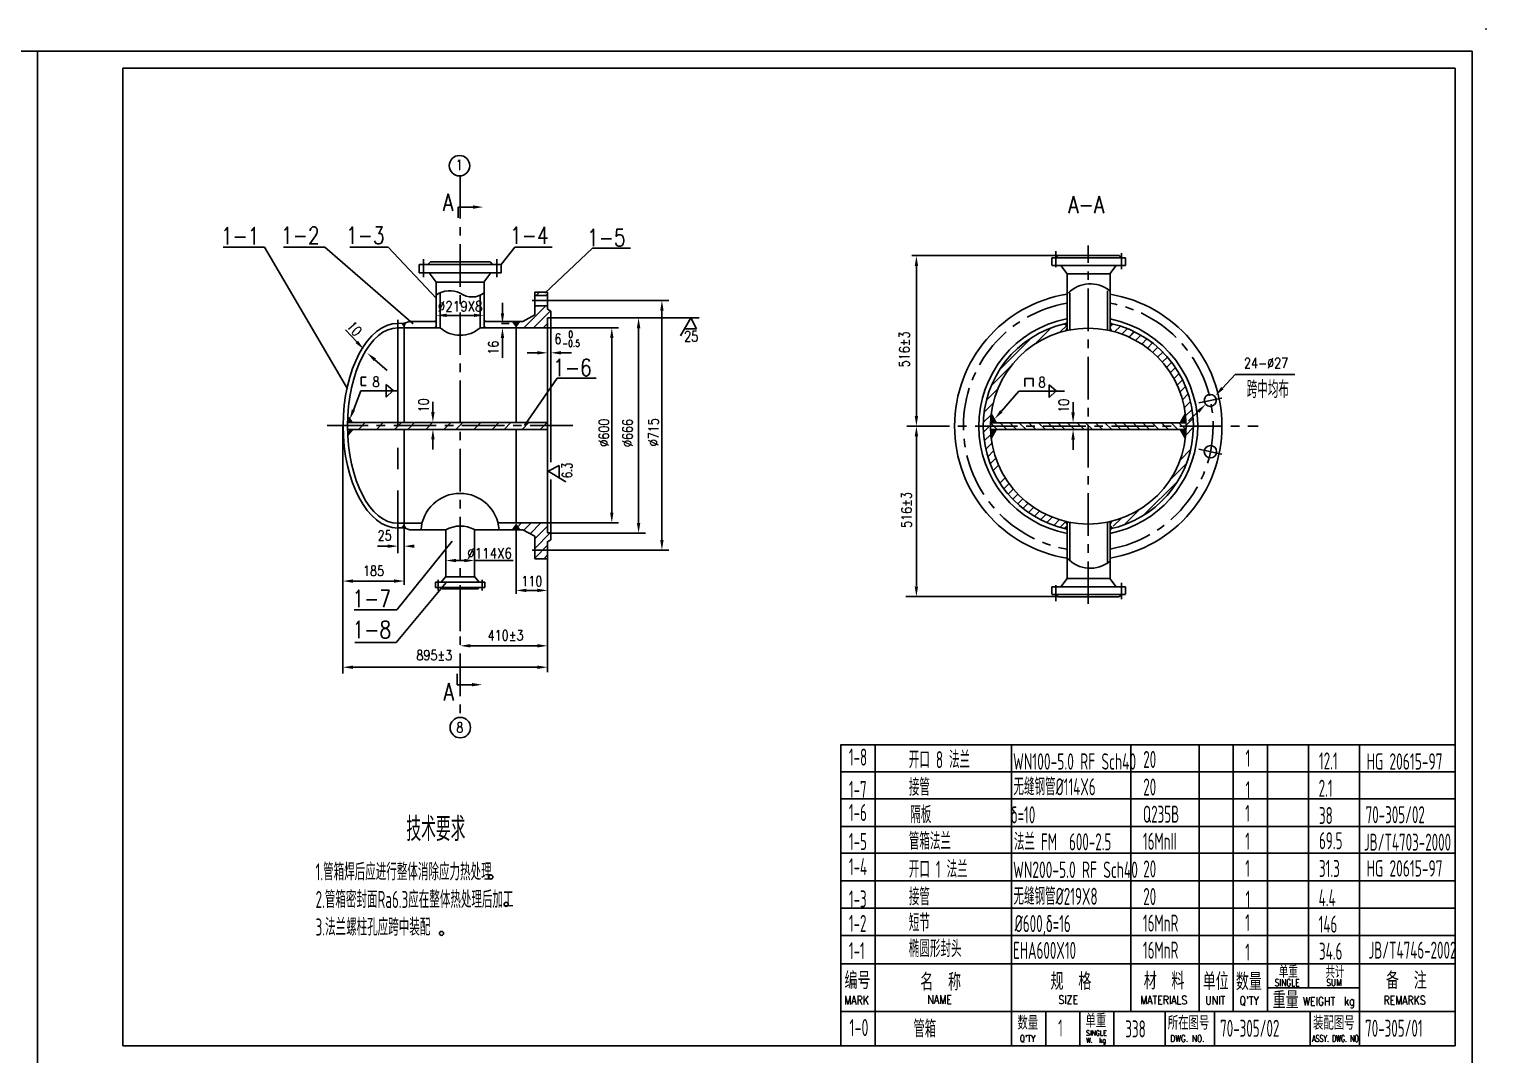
# Model space of a CAD drawing. Extents: x 0 to 1621, y 0 to 1861.
# Drawn here: x 418 to 845, y 299.7 to 600.4 of the extents above; entities that cross this region are included whole.
import ezdxf
from ezdxf.enums import TextEntityAlignment as Align

# ---------------------------------------------------------------- set-up
doc = ezdxf.new("R2010")
doc.units = 0
doc.header["$LTSCALE"] = 25
doc.header["$MEASUREMENT"] = 0
for name, pattern in [('CENTER', [2, 1.25, -0.25, 0.25, -0.25]), ('CENTERX2', [4, 2.5, -0.5, 0.5, -0.5]), ('HIDDENX2', [0.75, 0.5, -0.25])]:
    doc.linetypes.add(name, pattern=pattern)
doc.layers.get('0').update_dxf_attribs({"linetype": 'CONTINUOUS'})
doc.layers.get('DEFPOINTS').update_dxf_attribs({"linetype": 'CONTINUOUS'})
for name, color, linetype in [('0010001001', 1, 'CONTINUOUS'), ('0010001004', 1, 'CENTER'), ('0010003001', 3, 'CONTINUOUS'), ('0120001001', 1, 'CONTINUOUS'), ('0120001004', 1, 'CENTER'), ('0130001001', 7, 'CONTINUOUS'), ('0140001001', 1, 'CONTINUOUS'), ('0150001001', 1, 'CONTINUOUS'), ('0160001001', 7, 'CONTINUOUS'), ('0200001001', 1, 'CONTINUOUS'), ('0200001004', 1, 'CENTER'), ('RED', 1, 'CONTINUOUS'), ('TEXT', 3, 'CONTINUOUS'), ('WHITE', 7, 'CONTINUOUS'), ('XLINE', 7, 'CONTINUOUS')]:
    doc.layers.add(name, color=color, linetype=linetype)
doc.styles.add('CADXW_HZ', font='ASCII.SHX', dxfattribs={"width": 0.7, "bigfont": 'LYTXT.SHX'})
doc.styles.add('HZ', font='ascii', dxfattribs={"width": 0.7, "bigfont": 'lytxt'})
doc.styles.add('XW', font='romans', dxfattribs={"width": 0.85})
doc.dimstyles.new('DIM11', dxfattribs={"dimtxt": 3, "dimasz": 3, "dimexe": 2, "dimexo": 1, "dimgap": 1, "dimtad": 1, "dimzin": 0, "dimdsep": 46, "dimtxsty": 'XW', "dimcen": 0.1, "dimclrt": 3, "dimadec": 0, "dimazin": 0, "dimtfac": 0.5, "dimtix": 1, "dimtofl": 0, "dimtmove": 2, "dimatfit": 3, "dimfxl": 0, "dimtolj": 1, "dimtzin": 0, "dimarcsym": 0})

# ---------------------------------------------------------------- blocks, each defined once
blk = doc.blocks.new('ARC4')
blk.add_arc((0, 0), 1, 0.1942, 180.1942)
blk = doc.blocks.new('ARC3')
blk.add_arc((0, 0), 1, 0.1779, 179.8221)
blk = doc.blocks.new('*D18')
at = {"layer": 'DEFPOINTS', "color": 0}
for p in [(548.56, 448.59), (540.16, 448.21), (548.56, 444.62)]:
    blk.add_point(p, dxfattribs=at)
at = {"layer": 'XLINE', "color": 0, "lineweight": -2}
for p, q in [((540.16, 447.21), (540.16, 442.62)), ((543.16, 444.62), (545.56, 444.62)), ((548.56, 447.59), (548.56, 442.62))]:
    blk.add_line(p, q, dxfattribs=at)
at = {"layer": 'XLINE', "color": 0}
for points in [[(543.16, 445.12), (543.16, 444.12), (540.16, 444.62)], [(545.56, 445.12), (545.56, 444.12), (548.56, 444.62)]]:
    blk.add_solid(points, dxfattribs=at)
at = {"layer": 'XLINE', "color": 3, "insert": (552.97, 446.76), "char_height": 3, "attachment_point": 5, "style": 'XW'}
blk.add_mtext('\\A1;%%C114X6', dxfattribs=at)
blk = doc.blocks.new('UNITSQUARE')
for p, q in [((1, 1), (0, 1)), ((0, 1), (0, 0)), ((1, 0), (1, 1)), ((0, 0), (1, 0))]:
    blk.add_line(p, q)

msp = doc.modelspace()

# ---------------------------------------------------------------- linework, layer by layer
for p, q in [((0, 594), (841, 594)), ((420.5, 594), (420.5, 0)), ((841, 594), (841, 0)), ((514.05169, 508.71712), (510.7467, 512.21382)), ((519.3561, 503.48945), (522.95751, 500.29889)), ((767.79427, 495.16135), (771.53012, 499.11306)), ((771.53012, 499.11306), (774.53012, 499.11306)), ((774.53012, 499.11306), (789.02253, 499.11306)), ((760.72749, 488.31444), (757.87725, 485.53646)), ((541.98772, 450.27026), (525.77063, 430.16632)), ((525.77063, 430.16632), (513.26978, 430.16632)), ((781, 319.36604), (808, 319.36604))]:
    msp.add_line(p, q)
at = {"color": 2}
for q in [(836, 589), (445.5, 302.36604)]:
    msp.add_line((445.5, 589), q, dxfattribs=at)
at = {"color": 2, "linetype": 'Continuous'}
for p, q in [((836, 589), (836, 302.36604)), ((836.0576, 390.55309), (655.89218, 390.55309)), ((655.9285, 390.55309), (655.9285, 302.36604)), ((836, 302.36604), (445.5, 302.36604))]:
    msp.add_line(p, q, dxfattribs=at)
at = {"linetype": 'CENTERX2', "ltscale": 0.2}
for p, q in [((544.36221, 557.38641), (544.36221, 398.64031)), ((728.48226, 431.87824), (728.48226, 537.02659)), ((577.36221, 484.18344), (505.36221, 484.18344)), ((675.28226, 484.02659), (778.28226, 484.02659))]:
    msp.add_line(p, q, dxfattribs=at)
at = {"color": 7}
for p, q in [((548.09401, 548.25168), (543.81291, 548.25168)), ((515.37691, 495.97569), (516.76693, 495.97569)), ((547.79491, 408.2119), (543.51381, 408.2119)), ((836.0576, 390.55309), (655.9285, 390.55309)), ((836.0576, 382.6744), (655.9285, 382.6744)), ((655.9285, 374.79669), (836.0576, 374.79669)), ((836.0576, 366.67538), (655.9285, 366.67538)), ((655.9285, 358.79768), (836.0576, 358.79768))]:
    msp.add_line(p, q, dxfattribs=at)
at = {"color": 1}
for p, q in [((543.81291, 548.25168), (543.81291, 545.11066)), ((543.51381, 408.2119), (543.51381, 411.35291))]:
    msp.add_line(p, q, dxfattribs=at)
at = {"color": 7, "linetype": 'ByBlock'}
for p, q in [((678.09929, 531.88924), (678.09929, 487.02659)), ((556.76051, 517.13344), (556.76051, 520.13344)), ((599.62471, 520.83344), (605.49472, 520.83344)), ((603.49472, 517.83344), (603.49472, 450.63344)), ((556.48972, 514.13344), (558.76051, 514.13344)), ((556.48972, 512.83344), (558.76051, 512.83344)), ((583.42471, 512.83344), (590.80715, 512.83344)), ((591.52471, 515.73344), (598.6574, 515.73344)), ((596.6574, 455.63344), (596.6574, 512.73344)), ((556.76051, 509.83344), (556.76051, 506.83344)), ((588.80715, 509.83344), (588.80715, 458.63344)), ((556.76051, 506.83344), (556.76051, 504.01518)), ((566.96221, 505.52264), (563.96221, 505.52264)), ((569.96221, 505.42495), (569.96221, 507.52264)), ((570.96221, 505.52264), (570.96221, 507.52264)), ((573.96221, 505.52264), (576.96221, 505.52264)), ((536.3617, 488.13403), (536.3617, 491.13403)), ((724.03163, 488.02659), (724.03163, 491.02659)), ((675.28226, 484.02659), (680.09929, 484.02659)), ((675.28226, 484.02659), (680.09929, 484.02659)), ((724.43065, 483.02659), (722.03163, 483.02659)), ((723.23358, 485.02659), (726.03163, 485.02659)), ((536.3617, 480.13403), (536.3617, 477.13403)), ((678.09929, 481.02659), (678.09929, 437.23172)), ((724.03163, 480.02659), (724.03163, 477.02659)), ((509.96221, 461.44954), (509.96221, 463.44954)), ((527.96221, 461.44954), (527.96221, 463.44954)), ((526.11221, 453.18344), (526.11221, 446.82537)), ((527.96221, 454.23344), (527.96221, 446.82537)), ((560.76221, 454.23344), (560.76221, 434.87543)), ((583.42471, 455.63344), (590.80715, 455.63344)), ((523.11221, 448.82537), (520.11221, 448.82537)), ((591.52471, 452.63344), (598.6574, 452.63344)), ((599.62471, 447.63344), (605.49472, 447.63344)), ((512.96221, 438.59872), (524.96221, 438.59872)), ((563.76221, 435.85773), (567.96221, 435.85773)), ((569.95909, 426.07094), (569.95909, 423.89148)), ((569.95909, 423.89148), (569.95909, 411.85633)), ((547.36221, 419.62163), (567.96221, 419.62163)), ((509.96221, 412.45232), (509.96221, 415.32957)), ((512.96221, 413.32957), (540.46221, 413.32957)), ((567.96221, 413.32957), (540.46221, 413.32957))]:
    msp.add_line(p, q, dxfattribs=at)
at = {"color": 1, "linetype": 'Continuous'}
for p, q in [((538.49366, 512.83344), (538.49366, 523.12872)), ((550.23076, 512.83344), (550.23076, 522.41963)), ((527.96221, 514.19223), (527.96221, 485.0715)), ((560.76221, 514.72491), (560.76221, 485.0715)), ((527.96221, 483.0715), (527.96221, 455.43799)), ((560.76221, 483.0715), (560.76221, 455.63344)), ((655.9285, 302.36604), (836, 302.36604)), ((655.9285, 302.36604), (836, 302.36604))]:
    msp.add_line(p, q, dxfattribs=at)
at = {"color": 0}
for p, q in [((712.8469, 508.09369), (717.58918, 512.83598)), ((720.1816, 511.55268), (722.30083, 513.67191)), ((728.48226, 512.59212), (728.61641, 512.72628)), ((736.2169, 511.66471), (737.90274, 513.35055)), ((738.35548, 510.97486), (739.98047, 512.59985)), ((702.51567, 500.59089), (711.91796, 509.99318)), ((740.36167, 510.15262), (741.93997, 511.73092)), ((752.52928, 499.69282), (754.04461, 501.20815)), ((753.59157, 497.92668), (755.13226, 499.46737)), ((754.54265, 496.04933), (756.11797, 497.62465)), ((755.37414, 494.05239), (756.99523, 495.67349)), ((727.24932, 483.9588), (727.31711, 484.02659)), ((744.49213, 457.71454), (754.79431, 468.01672)), ((735.78915, 454.66841), (738.11059, 456.98985)), ((739.04282, 455.09366), (743.54809, 459.59893))]:
    msp.add_line(p, q, dxfattribs=at)
at = {"linetype": 'Continuous'}
for p, q in [((515.33659, 496.00765), (515.33659, 498.42226)), ((515.33659, 498.42226), (516.79192, 498.42226)), ((524.72318, 494.49849), (522.65352, 496.22205)), ((522.65352, 496.22205), (522.65352, 492.5164)), ((709.90111, 495.68372), (709.90111, 498.01053)), ((709.90111, 498.01053), (712.31572, 498.01053)), ((712.31572, 498.01053), (712.31572, 495.68372)), ((717.00308, 496.11461), (717.00308, 492.40896)), ((719.07274, 494.39105), (717.00308, 496.11461)), ((515.27271, 494.41231), (525.8633, 494.41231)), ((522.65352, 492.5164), (524.72318, 494.49849)), ((708.12075, 494.30487), (721.48735, 494.30487)), ((717.00308, 492.40896), (719.07274, 494.39105)), ((511.55207, 481.5151), (512.91119, 483.08777)), ((511.6236, 486.66202), (512.6966, 485.08934)), ((527.96221, 446.82537), (527.96221, 437.45514))]:
    msp.add_line(p, q, dxfattribs=at)
at = {"color": 7, "linetype": 'Continuous'}
for p, q in [((513.0586, 488.74152), (515.27271, 494.41231)), ((703.01038, 488.38832), (708.12075, 494.30487)), ((709.46994, 494.30487), (712.46994, 494.30487)), ((655.9285, 350.67637), (836.0715, 350.67637)), ((655.9285, 342.67637), (836, 342.67637)), ((655.9285, 334.67637), (836, 334.67637))]:
    msp.add_line(p, q, dxfattribs=at)
at = {"color": 0, "linetype": 'Continuous'}
for p, q in [((514.50637, 483.0715), (516.50637, 485.0715)), ((519.80967, 483.0715), (521.80967, 485.0715)), ((525.11297, 483.0715), (527.11297, 485.0715)), ((528.98653, 483.0715), (530.98653, 485.0715)), ((534.28983, 483.0715), (536.28983, 485.0715)), ((539.59313, 483.0715), (541.59313, 485.0715)), ((543.10639, 483.0715), (545.10639, 485.0715)), ((548.40969, 483.0715), (550.40969, 485.0715)), ((553.71299, 483.0715), (555.71299, 485.0715)), ((557.22625, 483.0715), (559.22625, 485.0715)), ((562.52955, 483.0715), (564.52955, 485.0715)), ((567.83285, 483.0715), (569.83285, 485.0715))]:
    msp.add_line(p, q, dxfattribs=at)
at = {"color": 7, "linetype": 'HIDDENX2'}
msp.add_line((544.36221, 429.63344), (544.36221, 423.89148), dxfattribs=at)
at = {"color": 7}
for centre in [(544.15689, 560.37937), (544.39018, 395.64044)]:
    msp.add_circle(centre, 3, dxfattribs=at)
at = {"color": 1, "linetype": 'Continuous'}
msp.add_circle((764.30467, 476.52225), 1.81715, dxfattribs=at)
at = {"color": 7, "linetype": 'Continuous'}
for centre, radius, start, end in [((541.2973, 517.00795), 6.73233, 62.7572497, 125.556449), ((547.79332, 527.68662), 5.80365, 233.9643476, 308.1174708)]:
    msp.add_arc(centre, radius, start, end, dxfattribs=at)
at = {"color": 1, "linetype": 'Continuous'}
for centre, radius, start, end in [((728.48226, 484.02659), 39.2, 99.0728139, 260.9271861), ((728.48226, 484.02659), 39.2, 279.3777904, 80.6222096), ((544.36221, 519.63246), 8.98146, 229.2010069, 310.7989931), ((728.48226, 484.02659), 32.1, 101.3992568, 258.8973178), ((728.48226, 484.02659), 30.8, 102.991568, 258.4223513), ((728.48226, 484.02659), 32.1, 355.354131, 78.522448), ((728.48226, 484.02659), 30.8, 355.1575805, 77.795943), ((728.48226, 484.02659), 30.8, 281.9690139, 355.1575805), ((728.48226, 484.02659), 32.1, 281.477552, 355.354131)]:
    msp.add_arc(centre, radius, start, end, dxfattribs=at)
at = {"linetype": 'CENTERX2', "ltscale": 0.2}
for start, end in [(99.7233761, 260.2766239), (280.0506535, 79.9493465)]:
    msp.add_arc((728.48226, 484.02659), 36.6, start, end, dxfattribs=at)
at = {"color": 3}
msp.add_point((845.03729, 600.41977), dxfattribs=at)
at = {"color": 7}
for points in [[(548.09401, 548.75168), (548.09401, 547.75168), (551.09401, 548.25168)], [(547.79491, 407.7119), (547.79491, 408.7119), (550.79491, 408.2119)]]:
    msp.add_solid(points, dxfattribs=at)
at = {"color": 7, "linetype": 'ByBlock'}
for points in [[(678.59929, 530.95345), (677.59929, 530.95345), (678.09929, 533.95345)], [(557.26051, 517.13344), (556.26051, 517.13344), (556.76051, 514.13344)], [(603.99472, 517.83344), (602.99472, 517.83344), (603.49472, 520.83344)], [(557.26051, 509.83344), (556.26051, 509.83344), (556.76051, 512.83344)], [(589.30715, 509.83344), (588.30715, 509.83344), (588.80715, 512.83344)], [(597.1574, 512.73344), (596.1574, 512.73344), (596.6574, 515.73344)], [(566.96221, 506.02264), (566.96221, 505.02264), (569.96221, 505.52264)], [(573.96221, 506.02264), (573.96221, 505.02264), (570.96221, 505.52264)], [(535.8617, 488.13403), (536.8617, 488.13403), (536.3617, 485.13403)], [(678.59929, 487.02659), (677.59929, 487.02659), (678.09929, 484.02659)], [(723.53163, 488.02659), (724.53163, 488.02659), (724.03163, 485.02659)], [(535.8617, 480.13403), (536.8617, 480.13403), (536.3617, 483.13403)], [(678.59929, 481.02659), (677.59929, 481.02659), (678.09929, 484.02659)], [(723.53163, 480.02659), (724.53163, 480.02659), (724.03163, 483.02659)], [(589.30715, 458.63344), (588.30715, 458.63344), (588.80715, 455.63344)], [(597.1574, 455.63344), (596.1574, 455.63344), (596.6574, 452.63344)], [(523.11221, 449.32537), (523.11221, 448.32537), (526.11221, 448.82537)], [(530.96221, 449.32537), (530.96221, 448.32537), (527.96221, 448.82537)], [(603.99472, 450.63344), (602.99472, 450.63344), (603.49472, 447.63344)], [(512.96221, 439.09872), (512.96221, 438.09872), (509.96221, 438.59872)], [(524.96221, 439.09872), (524.96221, 438.09872), (527.96221, 438.59872)], [(563.76221, 436.35773), (563.76221, 435.35773), (560.76221, 435.85773)], [(566.95909, 436.35773), (566.95909, 435.35773), (569.95909, 435.85773)], [(678.59929, 437.04879), (677.59929, 437.04879), (678.09929, 434.04879)], [(566.95909, 420.12163), (566.95909, 419.12163), (569.95909, 419.62163)], [(512.96221, 413.82957), (512.96221, 412.82957), (509.96221, 413.32957)], [(566.95909, 413.82957), (566.95909, 412.82957), (569.95909, 413.32957)]]:
    msp.add_solid(points, dxfattribs=at)
for points in [[(513.68831, 508.37367), (514.41506, 509.06057), (516.1124, 506.53687)], [(519.02453, 503.11519), (519.68766, 503.8637), (517.11056, 505.47881)], [(768.1576, 494.81786), (767.43093, 495.50484), (765.73332, 492.98132)], [(760.37851, 488.67251), (761.07648, 487.95638), (762.87587, 490.40836)]]:
    msp.add_solid(points)
at = {"color": 7, "linetype": 'Continuous'}
for points in [[(513.52436, 488.55967), (512.59284, 488.92337), (511.9675, 485.94698)], [(703.38877, 488.06148), (702.63199, 488.71515), (701.04938, 486.11796)]]:
    msp.add_solid(points, dxfattribs=at)
at = {"linetype": 'Continuous'}
for points in [[(511.6236, 486.66202), (512.6966, 485.08934), (511.51331, 485.0715)], [(512.91119, 483.08777), (511.66102, 483.0715), (511.55207, 481.5151)]]:
    msp.add_solid(points, dxfattribs=at)
at = {"color": 7, "linetype": 'HIDDENX2'}
msp.add_solid([(547.36221, 420.12163), (547.36221, 419.12163), (544.36221, 419.62163)], dxfattribs=at)
at = {"layer": '0010001001', "color": 1}
for p, q in [((534.86221, 531.43344), (535.61221, 532.18344)), ((535.61221, 532.18344), (553.11221, 532.18344)), ((553.86221, 531.43344), (553.11221, 532.18344)), ((535.26221, 528.93344), (537.33448, 526.18344)), ((537.36221, 526.18344), (551.36221, 526.18344)), ((537.36221, 526.18344), (537.36221, 512.8296)), ((553.36221, 528.93344), (551.28993, 526.18344)), ((551.36221, 512.83344), (551.36221, 526.18344)), ((569.96221, 523.33344), (566.21221, 523.33344)), ((566.21221, 516.64991), (566.21221, 523.33344)), ((569.96221, 522.33344), (566.21221, 522.33344)), ((569.96221, 518.30844), (569.96221, 523.33344)), ((569.96221, 519.33344), (566.21221, 519.33344)), ((570.96221, 517.73344), (569.96221, 518.33344)), ((570.96221, 517.73344), (570.96221, 473.47769)), ((527.96221, 512.83344), (538.49366, 512.83344)), ((537.36221, 514.72491), (529.63535, 514.72491)), ((560.76221, 512.83344), (550.23076, 512.83344)), ((562.76221, 514.72491), (551.36221, 514.72491)), ((569.96221, 512.83344), (560.76221, 512.83344)), ((566.21221, 516.64991), (562.76221, 514.72491)), ((569.96221, 515.73344), (569.96221, 452.73344)), ((570.96221, 515.73344), (569.96221, 515.73344)), ((570.96221, 468.37599), (570.96221, 452.73344)), ((570.96221, 463.93344), (570.96221, 450.73344)), ((540.16221, 453.64196), (529.63535, 453.64196)), ((540.16221, 439.88344), (540.16221, 453.64196)), ((548.56221, 453.70187), (548.56221, 439.88344)), ((562.76221, 453.64196), (548.56221, 453.64196)), ((560.76221, 455.63344), (555.51546, 455.63344)), ((569.96221, 455.63344), (560.76221, 455.63344)), ((566.21221, 451.71696), (562.76221, 453.64196)), ((570.96221, 452.73344), (569.96221, 452.73344)), ((566.21221, 451.71696), (566.21221, 445.13344)), ((569.96221, 450.13344), (570.96221, 450.73344)), ((569.96221, 450.15844), (569.96221, 445.13344)), ((569.96221, 445.13344), (566.21221, 445.13344)), ((540.16221, 439.88344), (548.56221, 439.88344)), ((538.66221, 436.73344), (539.11221, 436.28344)), ((539.11221, 436.28344), (549.61221, 436.28344)), ((550.06221, 436.73344), (549.61221, 436.28344))]:
    msp.add_line(p, q, dxfattribs=at)
at = {"layer": '0010001001', "color": 0, "linetype": 'HIDDENX2'}
msp.add_line((535.61221, 532.18344), (553.11221, 532.18344), dxfattribs=at)
at = {"layer": '0010001001', "color": 7}
for p, q in [((567.63703, 523.33344), (566.63703, 522.33344)), ((569.46545, 522.33344), (569.96221, 522.83019)), ((563.00074, 512.83344), (569.50074, 519.33344)), ((570.81655, 517.82083), (565.82916, 512.83344)), ((566.67231, 519.33344), (566.21221, 518.87333)), ((570.42471, 520.83344), (599.62471, 520.83344)), ((568.65759, 512.83344), (569.96221, 514.13805)), ((570.02471, 512.83344), (583.42471, 512.83344)), ((571.12471, 515.73344), (591.52471, 515.73344)), ((612.0151, 515.73344), (608.92302, 510.54315)), ((613.67158, 512.53092), (610.0151, 512.53092)), ((613.67158, 512.53092), (612.0151, 515.73344)), ((573.32887, 472.4377), (570.12636, 470.78123)), ((570.12636, 470.78123), (575.31664, 467.68915)), ((573.32887, 472.4377), (573.32887, 468.78123)), ((560.96928, 454.23344), (562.36928, 455.63344)), ((565.19771, 455.63344), (563.04721, 453.48294)), ((564.86266, 452.46997), (568.02613, 455.63344)), ((569.96221, 454.74108), (566.21221, 450.99108)), ((566.21221, 448.16266), (570.78299, 452.73344)), ((570.02471, 455.63344), (583.42471, 455.63344)), ((569.96221, 449.08423), (566.21221, 445.33423)), ((571.12471, 452.63344), (591.52471, 452.63344)), ((568.83984, 445.13344), (569.96221, 446.2558)), ((569.96221, 445.13344), (569.95909, 426.07094)), ((570.42471, 447.63344), (599.62471, 447.63344))]:
    msp.add_line(p, q, dxfattribs=at)
at = {"layer": '0010001004', "color": 7}
for p, q in [((533.61221, 532.93344), (533.61221, 527.68344)), ((555.11221, 532.93344), (555.11221, 527.68344)), ((570.36221, 520.83344), (565.48721, 520.83344)), ((570.36221, 447.63344), (565.48721, 447.63344)), ((537.91221, 435.83344), (537.91221, 438.98344)), ((550.81221, 435.83344), (550.81221, 438.98344))]:
    msp.add_line(p, q, dxfattribs=at)
at = {"layer": '0120001001'}
for p, q in [((527.96221, 514.13344), (526.11221, 514.18344)), ((527.96221, 512.83344), (526.21221, 512.83344)), ((527.96221, 454.23344), (526.11221, 454.18344)), ((533.11765, 455.53344), (526.21221, 455.53344)), ((538.78221, 438.23344), (540.16221, 439.91344)), ((548.56221, 439.91344), (549.88221, 438.23344))]:
    msp.add_line(p, q, dxfattribs=at)
at = {"layer": '0120001001', "color": 7}
msp.add_line((719.79476, 434.04879), (675.03714, 434.04879), dxfattribs=at)
at = {"layer": '0120001004', "color": 7}
msp.add_line((526.11221, 515.18344), (526.11221, 453.18344), dxfattribs=at)
at = {"layer": '0130001001'}
for p, q in [((728.99795, 534.0542), (676.73822, 534.0542)), ((740.49588, 510.08667), (742.07324, 511.66402)), ((743.91696, 510.67932), (742.37347, 509.13583)), ((744.14001, 508.07394), (745.65788, 509.59181)), ((747.30046, 508.40596), (745.80117, 506.90667)), ((747.36076, 505.63784), (748.84909, 507.12616)), ((750.30567, 505.75432), (748.82097, 504.26962)), ((750.1825, 502.80272), (751.67082, 504.29104)), ((700.06938, 495.90462), (705.88983, 501.72507)), ((752.94387, 502.73566), (751.44458, 501.23637)), ((701.94665, 494.95346), (698.64334, 491.65015)), ((756.11638, 491.76604), (757.80286, 493.45252)), ((758.42161, 491.24284), (756.65556, 489.47679)), ((699.97628, 487.32624), (697.70012, 485.05008)), ((697.96062, 488.13901), (700.58777, 490.76615)), ((757.02574, 487.01854), (758.89197, 488.88478)), ((697.73733, 482.25886), (699.78718, 484.30872)), ((757.0571, 481.39305), (759.275, 483.61095)), ((759.19142, 486.3558), (757.17677, 484.34115)), ((699.89073, 481.58384), (697.99088, 479.68399)), ((698.43089, 477.29556), (700.2128, 479.07748)), ((700.72192, 476.75817), (699.02181, 475.05806)), ((699.74633, 472.95415), (701.38238, 474.5902)), ((755.38121, 474.02767), (758.49897, 477.14543)), ((702.17719, 472.55659), (700.59141, 470.9708)), ((757.26932, 473.08735), (752.49035, 468.30838)), ((704.1253, 468.84784), (702.60655, 467.32909)), ((703.764, 465.65811), (705.26329, 467.15741)), ((706.50428, 465.56997), (705.01595, 464.08164)), ((706.36022, 462.59748), (707.84492, 464.08218)), ((709.28425, 462.69308), (707.79845, 461.20728)), ((709.32957, 459.90998), (710.82276, 461.40316)), ((712.46241, 460.21439), (710.95394, 458.70592)), ((712.67448, 457.59803), (714.2058, 459.12935)), ((714.51934, 456.59941), (716.05066, 458.13073)), ((716.36418, 455.75442), (717.8955, 457.28574)), ((718.43964, 454.98625), (719.97096, 456.51757)), ((720.28449, 454.44853), (721.81581, 455.97985))]:
    msp.add_line(p, q, dxfattribs=at)
at = {"layer": '0130001001', "color": 1}
msp.add_circle((728.48226, 484.02659), 28.7, dxfattribs=at)
at = {"layer": '0140001001', "color": 6}
for p, q in [((527.96221, 514.13344), (527.96221, 512.83344)), ((560.76221, 514.13344), (560.76221, 512.83344)), ((527.96221, 454.23344), (527.96221, 455.53344))]:
    msp.add_line(p, q, dxfattribs=at)
at = {"layer": '0140001001'}
for p, q in [((527.98391, 514.19223), (529.63535, 514.72491)), ((527.98391, 454.17464), (529.63535, 453.64196))]:
    msp.add_line(p, q, dxfattribs=at)
at = {"layer": '0140001001', "color": 1}
for p, q in [((511.51331, 485.0715), (569.96221, 485.0715)), ((569.96221, 483.0715), (511.66102, 483.0715)), ((699.78226, 485.02659), (757.16483, 485.02659)), ((757.16483, 483.02659), (699.88226, 483.02659)), ((715.93002, 483.02659), (713.93002, 485.02659))]:
    msp.add_line(p, q, dxfattribs=at)
at = {"layer": '0140001001', "color": 7}
for p, q in [((699.78789, 485.02659), (701.78789, 483.02659)), ((704.61631, 483.02659), (702.61631, 485.02659)), ((705.44474, 485.02659), (707.44474, 483.02659)), ((710.27317, 483.02659), (708.27317, 485.02659)), ((711.1016, 485.02659), (713.1016, 483.02659)), ((716.75845, 485.02659), (718.75845, 483.02659)), ((721.58688, 483.02659), (719.58688, 485.02659)), ((722.4153, 485.02659), (724.4153, 483.02659)), ((727.24373, 483.02659), (725.24373, 485.02659)), ((729.69388, 483.02659), (727.69388, 485.02659)), ((732.61825, 483.02659), (730.61825, 485.02659)), ((735.38455, 483.02659), (733.38455, 485.02659)), ((738.0718, 483.02659), (736.0718, 485.02659)), ((740.68003, 483.02659), (738.68003, 485.02659)), ((743.60439, 483.02659), (741.60439, 485.02659)), ((746.44974, 483.02659), (744.44974, 485.02659)), ((749.21603, 483.02659), (747.21603, 485.02659)), ((751.98233, 483.02659), (749.98233, 485.02659)), ((754.74862, 483.02659), (752.74862, 485.02659)), ((757.0407, 483.02659), (755.0407, 485.02659))]:
    msp.add_line(p, q, dxfattribs=at)
at = {"layer": '0150001001', "color": 7}
for p, q in [((556.36221, 531.43344), (560.41891, 536.50515)), ((569.18641, 523.0489), (583.15193, 536.21182)), ((594.32459, 536.21182), (583.10531, 536.21182)), ((598.6574, 515.73344), (614.38379, 515.73344)), ((563.22413, 484.20949), (572.76221, 498.05163)), ((572.76221, 498.09506), (584.22181, 498.09506)), ((509.96221, 484.07094), (509.96221, 411.49461))]:
    msp.add_line(p, q, dxfattribs=at)
at = {"layer": '0150001001', "color": 1}
msp.add_circle((764.23226, 491.57659), 1.75, dxfattribs=at)
at = {"layer": '0160001001', "color": 1}
msp.add_arc((544.41812, 445.83297), 8.89343, 62.2268549, 118.5904582, dxfattribs=at)
at = {"layer": '0200001001', "color": 1}
for p, q in [((719.58793, 534.0542), (719.00083, 533.36925)), ((719.58793, 534.0542), (737.51373, 534.0542)), ((737.51373, 534.0542), (738.10083, 533.36925)), ((717.80083, 531.16925), (717.80083, 533.31925)), ((739.35914, 533.38078), (717.80955, 533.38078)), ((717.80955, 531.13603), (739.35914, 531.13603)), ((720.41346, 531.13603), (722.27415, 528.6668)), ((736.66545, 531.13603), (734.80475, 528.6668)), ((739.35914, 531.13603), (739.35914, 533.38078)), ((734.86965, 528.6668), (722.29905, 528.6668)), ((722.30083, 528.6668), (722.30083, 512.05301)), ((734.86965, 528.6668), (734.86965, 512.00679)), ((722.30083, 439.38638), (722.30083, 456.00018)), ((734.86965, 439.38638), (734.86965, 456.0464)), ((717.80083, 436.88393), (717.80083, 434.73393)), ((717.80955, 436.91715), (739.35914, 436.91715)), ((720.41346, 436.91715), (722.27415, 439.38638)), ((734.86965, 439.38638), (722.29905, 439.38638)), ((736.66545, 436.91715), (734.80475, 439.38638)), ((739.35914, 436.91715), (739.35914, 434.73393)), ((739.35914, 434.6724), (717.80955, 434.6724)), ((719.60083, 433.98393), (719.01071, 434.6724)), ((720.70083, 433.98393), (719.60083, 433.98393)), ((720.72772, 433.99898), (737.51373, 433.99898)), ((737.50083, 433.98393), (738.10083, 434.68393))]:
    msp.add_line(p, q, dxfattribs=at)
at = {"layer": '0200001004', "color": 7}
for p, q in [((718.93192, 535.3354), (718.93192, 530.62143)), ((738.23677, 534.72763), (738.23677, 530.01365)), ((718.93192, 432.71778), (718.93192, 437.43175)), ((738.23677, 433.32555), (738.23677, 438.03953))]:
    msp.add_line(p, q, dxfattribs=at)
at = {"layer": 'DEFPOINTS', "color": 0, "linetype": 'ByBlock'}
for p in [(678.01976, 532.10297), (599.62471, 520.83344), (556.48972, 514.74594), (556.48972, 512.83344), (556.76051, 512.83344), (583.42471, 512.83344), (591.52471, 515.73344), (596.6574, 515.73344), (569.96221, 505.52264), (569.96221, 505.42495), (570.96221, 505.52264), (675.28226, 484.02659), (675.28226, 484.02659), (678.09929, 484.02659), (723.23358, 485.02659), (724.03163, 485.02659), (724.43065, 483.02659), (509.96221, 461.44954), (527.96221, 461.44954), (527.96221, 461.44954), (583.42471, 455.63344), (588.80715, 455.63344), (527.96221, 448.82537), (570.96221, 450.73344), (591.52471, 452.63344), (599.62471, 447.63344), (603.49472, 447.63344), (569.95909, 435.85773), (678.09929, 436.17659), (678.14476, 436.17659), (569.95909, 423.89148), (569.95909, 419.80109), (569.95909, 419.62163), (509.96221, 412.45232), (569.95909, 413.32957)]:
    msp.add_point(p, dxfattribs=at)
at = {"layer": 'DEFPOINTS', "color": 0, "linetype": 'HIDDENX2'}
msp.add_point((544.36221, 426.73966), dxfattribs=at)
at = {"layer": 'RED'}
for p, q in [((666, 302.36604), (666, 390.55309)), ((706, 302.36604), (706, 390.55309)), ((741, 312.36604), (741, 390.55309)), ((761, 312.36604), (761, 390.55309)), ((771, 312.36604), (771, 390.55309)), ((781, 312.36604), (781, 390.55309)), ((793, 319.36604), (793, 390.55309)), ((808, 390.55309), (808, 302.36604)), ((655.9285, 326.36604), (836, 326.36604)), ((655.9285, 312.36604), (836, 312.36604)), ((716, 312.36604), (716, 302.36604)), ((726, 302.36604), (726, 312.36604)), ((736, 302.36604), (736, 312.36604)), ((751, 302.36604), (751, 312.36604)), ((765.5, 302.36604), (765.5, 312.36604)), ((793.5, 302.36604), (793.5, 312.36604))]:
    msp.add_line(p, q, dxfattribs=at)
at = {"layer": 'TEXT', "color": 1}
for p, q in [((723.10988, 512.21928), (723.10988, 523.10376)), ((734.15924, 512.15952), (734.15924, 523.70749)), ((723.10988, 455.8339), (723.10988, 444.53851)), ((734.15924, 455.89366), (734.15924, 443.87316))]:
    msp.add_line(p, q, dxfattribs=at)
at = {"layer": 'TEXT', "color": 7}
for p, q in [((527.96221, 455.63344), (527.96221, 462.33765)), ((548.55822, 444.62239), (559.92654, 444.62239))]:
    msp.add_line(p, q, dxfattribs=at)
at = {"layer": 'TEXT', "color": 3}
for centre in [(553.35526, 351.8293), (557.84204, 343.81289), (538.89901, 335.29545)]:
    msp.add_circle(centre, 0.6, dxfattribs=at)
at = {"layer": 'TEXT', "color": 7}
msp.add_arc((544.3225, 452.84952), 11.46294, 3.964055, 176.035945, dxfattribs=at)
at = {"layer": 'WHITE', "color": 7}
for p, q in [((487.00486, 536.50515), (474.85402, 536.50515)), ((487.00486, 536.50515), (511.36396, 494.96987)), ((504.70452, 536.50515), (492.55368, 536.50515)), ((530.5587, 513.97569), (504.70452, 536.50515)), ((523.29767, 536.50515), (512.02784, 536.50515)), ((537.38242, 521.48499), (523.29767, 536.50515)), ((571.36069, 536.50515), (560.41891, 536.50515)), ((760.93824, 490.82571), (767.61467, 492.22434)), ((760.93824, 477.22747), (767.61467, 475.82885)), ((525.59276, 420.59808), (540.20518, 438.16777)), ((525.59276, 420.59808), (513.44192, 420.59808))]:
    msp.add_line(p, q, dxfattribs=at)
for centre, start, end in [((729.07579, 516.51988), 51.9626108, 134.9000273), ((729.07579, 451.5333), 222.5472866, 309.0660869)]:
    msp.add_arc(centre, 9.19343, start, end, dxfattribs=at)
for points in [[(527.94807, 512.85864), (527.04529, 514.17089), (528.6278, 514.40753)], [(537.35421, 514.26598), (536.45111, 514.72491), (537.35643, 515.29579)], [(536.57002, 512.83344), (537.36221, 512.83344), (537.35905, 513.68014)], [(552.15439, 512.83344), (551.36221, 512.83344), (551.36537, 513.68014)], [(551.3702, 514.26598), (552.27331, 514.72491), (551.36798, 515.29579)], [(560.77663, 512.85864), (559.41256, 514.73315), (562.07837, 514.73028)], [(722.32256, 513.00865), (721.22539, 513.94845), (722.32256, 514.73161)], [(721.51698, 511.81108), (722.30067, 511.96772), (722.30067, 513.37741)], [(734.86189, 512.95632), (735.95906, 513.89612), (734.86189, 514.67928)], [(735.66747, 511.75876), (734.88378, 511.9154), (734.88378, 513.32508)], [(699.90451, 485.01636), (701.78537, 485.01636), (700.21798, 487.83574)], [(757.06001, 485.01636), (755.17915, 485.01636), (756.74653, 487.83574)], [(699.90451, 483.03682), (701.78537, 483.03682), (700.21798, 480.21744)], [(757.06001, 483.03682), (755.17915, 483.03682), (756.74653, 480.21744)], [(527.94807, 455.50823), (527.04529, 454.19598), (528.6278, 453.95934)], [(560.77663, 455.50823), (559.41256, 453.63372), (562.07837, 453.63659)], [(722.32256, 455.04453), (721.22539, 454.10473), (722.32256, 453.32157)], [(721.51698, 456.2421), (722.30067, 456.08546), (722.30067, 454.67578)], [(734.86189, 455.09686), (735.95906, 454.15706), (734.86189, 453.3739)], [(735.66747, 456.29442), (734.88378, 456.13779), (734.88378, 454.7281)]]:
    msp.add_solid(points, dxfattribs=at)
at = {"layer": 'XLINE', "color": 7}
msp.add_line((540.38242, 516.50757), (548.37577, 516.50757), dxfattribs=at)
for points in [[(540.38242, 517.00757), (540.38242, 516.00757), (537.38242, 516.50757)], [(548.37577, 517.00757), (548.37577, 516.00757), (551.37577, 516.50757)]]:
    msp.add_solid(points, dxfattribs=at)

# ---------------------------------------------------------------- block references
at = {"layer": '0120001001', "color": 1, "xscale": 24, "yscale": 2.5}
msp.add_blockref('UNITSQUARE', (532.36221, 528.93344), dxfattribs=at)
at = {"layer": '0120001001'}
for name, p, xscale, yscale, rotation in [('ARC3', (526.16221, 484.13344), 30, 16.09999999999991, 90), ('ARC4', (526.11221, 484.18344), 28.65004362998433, 14.75, 89.90000746711287)]:
    msp.add_blockref(name, p, dxfattribs=dict(at, xscale=xscale, yscale=yscale, rotation=rotation))
at = {"layer": '0120001001', "color": 6, "xscale": 14.4, "yscale": -1.5, "zscale": 0.6}
msp.add_blockref('UNITSQUARE', (537.16221, 438.23344), dxfattribs=at)

# ---------------------------------------------------------------- texts
at = {"color": 3, "style": 'XW', "width": 0.8}
msp.add_text('10', height=3, rotation=310, dxfattribs=at).set_placement((510.88804, 513.23219))
at = {"color": 3, "linetype": 'ByBlock', "style": 'XW', "width": 0.8}
for s, p in [('16', (554.07412, 507.03159)), ('516%%p3', (674.57362, 506.52084)), ('%%c600', (586.47769, 482.11118)), ('%%c666', (593.44564, 482.00225)), ('%%c715', (601.04115, 482.23038)), ('516%%p3', (675.20771, 459.45143))]:
    msp.add_text(s, height=3, rotation=90, dxfattribs=at).set_placement(p, align=Align.MIDDLE)
for s, p in [('6', (573.03085, 509.62549)), ('8', (519.70821, 497.00234)), ('8', (714.92676, 496.8949))]:
    msp.add_text(s, height=3, dxfattribs=at).set_placement(p, align=Align.MIDDLE_CENTER)
at = {"color": 3, "style": 'XW', "width": 0.8}
msp.add_text('24-%%c27', height=3, dxfattribs=at).set_placement((774.1378, 502.51855), align=Align.MIDDLE_LEFT)
at = {"color": 3, "linetype": 'ByBlock', "style": 'XW', "width": 0.8}
for p in [(533.62836, 490.1081), (721.2983, 490.00066)]:
    msp.add_text('10', height=3, rotation=90, dxfattribs=at).set_placement(p, align=Align.MIDDLE_CENTER)
for s, p in [('25', (522.21535, 451.96159)), ('185', (518.96221, 441.59872)), ('110', (565.35635, 438.56798)), ('410%%P3', (557.66221, 422.69014)), ('895%%P3', (536.76468, 416.85992))]:
    msp.add_text(s, height=3, dxfattribs=at).set_placement(p, align=Align.MIDDLE)
at = {"color": 3, "linetype": 'ByBlock', "style": 'CADXW_HZ', "width": 0.7}
for s, p in [('WN100-5.0 RF Sch40', (706.43028, 383.29669)), ('HG 20615-97', (810.03932, 383.29669)), ('WN200-5.0 RF Sch40', (706.43028, 351.56695)), ('HG 20615-97', (810.03932, 351.95752))]:
    msp.add_text(s, height=4.8, dxfattribs=at).set_placement(p)
at = {"color": 3, "style": 'HZ', "width": 0.7}
for s, p in [('1-0', (658.47013, 305.19365)), ('管箱', (677.2392, 304.81751))]:
    msp.add_text(s, height=5, dxfattribs=at).set_placement(p)
at = {"color": 3, "linetype": 'Continuous', "style": 'HZ', "width": 0.65}
for s, p in [('1', (719.64468, 305.04009)), ('338', (739.3535, 304.79679)), ('70-305/02', (767.13849, 304.97773)), ('70-305/01', (809.63849, 304.97773))]:
    msp.add_text(s, height=5, dxfattribs=at).set_placement(p)
at = {"layer": '0010001001', "color": 3, "style": 'XW', "width": 0.8}
for s, p in [('1', (543.0227, 559.10102)), ('25', (610.0151, 508.83367)), ('8', (543.22256, 394.15295))]:
    msp.add_text(s, height=3, dxfattribs=at).set_placement(p)
at = {"layer": '0010001001', "color": 3, "style": 'XW', "width": 0.7}
msp.add_text('6.3', height=3, rotation=90, dxfattribs=at).set_placement((577.18295, 468.78123))
at = {"layer": '0010003001', "style": 'XW', "width": 0.8}
for s, p in [('-0.5', (574.23029, 507.26933)), ('0', (576.07299, 509.91855))]:
    msp.add_text(s, height=2, dxfattribs=at).set_placement(p)
at = {"layer": '0150001001', "color": 6, "style": 'XW', "width": 0.8}
for s, p in [('A', (539.30481, 547.10818)), ('A-A ', (722.57672, 546.49135)), ('1-2', (491.8446, 537.44697)), ('1-3', (510.8882, 537.44697)), ('1-4', (558.97205, 537.44697)), ('1-1', (474.22263, 537.283)), ('1-5', (581.55627, 536.77579)), ('1-6', (571.61276, 498.70524)), ('1-7', (512.75152, 430.96931)), ('1-8', (512.80282, 421.84787)), ('A', (539.53401, 403.61937))]:
    msp.add_text(s, height=5, dxfattribs=at).set_placement(p)
at = {"layer": 'TEXT'}
for s, height, style, width, p in [('跨中均布', 5, 'HZ', 0.65, (774.94477, 492.29792)), ('开口 8 法兰', 5, 'HZ', 0.65, (675.88053, 383.72593)), ('20', 5, 'HZ', 0.65, (744.60406, 383.81485)), ('1', 5, 'HZ', 0.65, (774.57914, 384.1646)), ('12.1', 5, 'HZ', 0.65, (796.12566, 383.36086)), ('接管', 5, 'HZ', 0.65, (675.88053, 375.66344)), ('无缝钢管%%C114X6', 5, 'HZ', 0.65, (706.55819, 375.79013)), ('20', 5, 'HZ', 0.65, (744.60406, 375.71967)), ('2.1', 5, 'HZ', 0.65, (796.02248, 375.36086)), ('1', 5, 'HZ', 0.65, (774.57914, 374.92726)), ('隔板', 5, 'HZ', 0.65, (676.29128, 367.61193)), ('δ=10', 5, 'HZ', 0.65, (705.77278, 367.54934)), ('Q235B', 5, 'HZ', 0.65, (744.50089, 367.74319)), ('1', 5, 'HZ', 0.65, (774.47596, 367.99859)), ('38', 5, 'HZ', 0.65, (796.12566, 367.36087)), ('70-305/02', 5, 'HZ', 0.65, (809.78901, 367.60004)), ('管箱法兰', 5, 'HZ', 0.65, (675.88053, 359.83552)), ('法兰 FM  600-2.5', 5, 'HZ', 0.65, (706.69361, 359.65014)), ('16MnII', 5, 'HZ', 0.65, (744.50089, 359.80536)), ('1', 5, 'HZ', 0.65, (774.47596, 359.83132)), ('69.5', 5, 'HZ', 0.65, (796.12566, 359.97599)), ('开口 1 法兰', 5, 'HZ', 0.65, (675.88053, 351.60561)), ('20', 5, 'HZ', 0.65, (744.60406, 351.69453)), ('1', 5, 'HZ', 0.65, (774.47596, 351.849)), ('31.3', 5, 'HZ', 0.65, (796.12566, 351.8264)), ('接管', 5, 'HZ', 0.65, (675.88053, 343.54312)), ('无缝钢管%%C219X8', 5, 'HZ', 0.65, (706.55819, 343.66981)), ('20', 5, 'HZ', 0.65, (744.60406, 343.59935)), ('1', 5, 'HZ', 0.65, (774.57914, 342.80694)), ('4.4', 5, 'HZ', 0.65, (796.02248, 343.24054)), ('短节', 5, 'HZ', 0.65, (675.88053, 335.93095)), ('%%C600,δ=16', 5, 'HZ', 0.65, (706.91028, 335.67865)), ('16MnR', 5, 'HZ', 0.65, (744.50089, 335.81928)), ('1', 5, 'HZ', 0.65, (774.47596, 335.95197)), ('146', 5, 'HZ', 0.65, (796.02248, 335.50153)), ('椭圆形封头', 5, 'HZ', 0.65, (675.88053, 328.32348)), ('EHA600X10', 5, 'HZ', 0.65, (706.44599, 327.81744)), ('16MnR', 5, 'HZ', 0.65, (744.50089, 327.896)), ('1', 5, 'HZ', 0.65, (774.47596, 327.30362)), ('34.6', 5, 'HZ', 0.65, (796.12566, 327.57613)), ('JB/T4746-2002', 5, 'HZ', 0.65, (810.63047, 327.88356)), ('单重', 3.5, 'HZ', 0.8, (784.32878, 322.29873)), ('共计', 3.5, 'HZ', 0.8, (797.99574, 322.19337)), ('编号', 5, 'HZ', 0.8, (657.01918, 318.96747)), ('名  称', 5, 'HZ', 0.8, (679.24838, 318.54945)), ('规  格', 5, 'HZ', 0.8, (717.4296, 318.70624)), ('材  料', 5, 'HZ', 0.8, (744.74845, 318.87248)), ('单位', 5, 'HZ', 0.8, (762.06358, 318.71022)), ('数量', 5, 'HZ', 0.8, (771.75835, 318.6242)), ('SINGLE', 2, 'XW', 0.8, (783.1167, 319.85896)), ('SUM', 2, 'XW', 0.8, (798.26117, 319.87912)), ('备  注', 5, 'HZ', 0.8, (815.76898, 318.96747)), ('MARK', 2.5, 'XW', 0.8, (656.97102, 314.45529)), ('NAME', 2.5, 'XW', 0.8, (681.34648, 314.65256)), ('SIZE', 2.5, 'XW', 0.8, (719.74782, 314.60426)), ('MATERIALS', 2.5, 'XW', 0.8, (743.71437, 314.50615)), ('UNIT', 2.5, 'XW', 0.8, (762.80843, 314.40354)), ("Q'TY", 2.5, 'XW', 0.8, (772.82621, 314.31753)), ('重量', 5, 'HZ', 0.8, (782.56804, 313.23342)), ('WEIGHT', 2.5, 'XW', 0.8, (791.42107, 314.14754)), ('kg', 2.5, 'XW', 0.8, (803.49356, 314.203)), ('REMARKS', 2.5, 'XW', 0.8, (815.04419, 314.44662)), ('单重', 4, 'HZ', 0.8, (727.68402, 307.67998)), ('数量', 4, 'HZ', 0.8, (707.72259, 307.06662)), ('所在图号', 4, 'HZ', 0.8, (751.79789, 307.06662)), ('装配图号', 4, 'HZ', 0.8, (794.37734, 307.06662)), ("Q'TY", 2, 'XW', 0.8, (708.4179, 303.4659)), ('W.  kg', 1.5, 'XW', 0.8, (727.82951, 303.19144)), ('SINGLE', 1.5, 'XW', 0.8, (727.82951, 305.33706)), ('DWG. NO.', 2, 'XW', 0.8, (752.53128, 303.4659)), ('ASSY. DWG. NO.', 2, 'XW', 0.55, (794.07268, 303.4659))]:
    msp.add_text(s, height=height, dxfattribs=dict(at, style=style, width=width)).set_placement(p)
at = {"layer": 'TEXT', "color": 3, "style": 'HZ', "width": 0.65}
for s, height, p in [('1-8', 5, (658.3043, 384.47993)), ('1-7', 5, (658.3043, 375.01932)), ('1-6', 5, (658.3043, 368.23731)), ('技术要求', 7, (528.5976, 362.37453)), ('1-5', 5, (658.3043, 359.73336)), ('1.管箱焊后应进行整体消除应力热处理', 5, (501.97701, 350.8414)), ('1-4', 5, (658.3043, 352.35961)), ('2.管箱密封面Ra6.3应在整体热处理后加工', 5, (501.97701, 342.74616)), ('1-3', 5, (658.3043, 342.899)), ('3.法兰螺柱孔应跨中装配', 5, (501.97701, 334.65092)), ('1-2', 5, (658.3043, 335.73435)), ('1-1', 5, (658.3043, 327.73435))]:
    msp.add_text(s, height=height, dxfattribs=at).set_placement(p)
at = {"layer": 'XLINE', "color": 3, "style": 'HZ', "width": 0.65}
msp.add_text('JB/T4703-2000', height=5, dxfattribs=at).set_placement((809.29195, 359.54368))
at = {"layer": 'XLINE', "color": 3, "insert": (544.36221, 519.15162), "char_height": 3, "attachment_point": 5, "style": 'XW'}
msp.add_mtext('%%C219X8', dxfattribs=at)

# ---------------------------------------------------------------- dimensions: what is measured, and where the dimension line sits
at = {"layer": 'XLINE', "color": 7}
dim = msp.add_linear_dim(base=(548.55822, 444.62239), p1=(540.16221, 448.20884), p2=(548.55822, 448.59022), text='%%C114X6', dimstyle='DIM11', dxfattribs=at)
dim.commit()
dim.dimension.update_dxf_attribs({"geometry": '*D18', "text_midpoint": (552.96875, 446.75681), "dimtype": 160})

doc.saveas('drawing.dxf')
